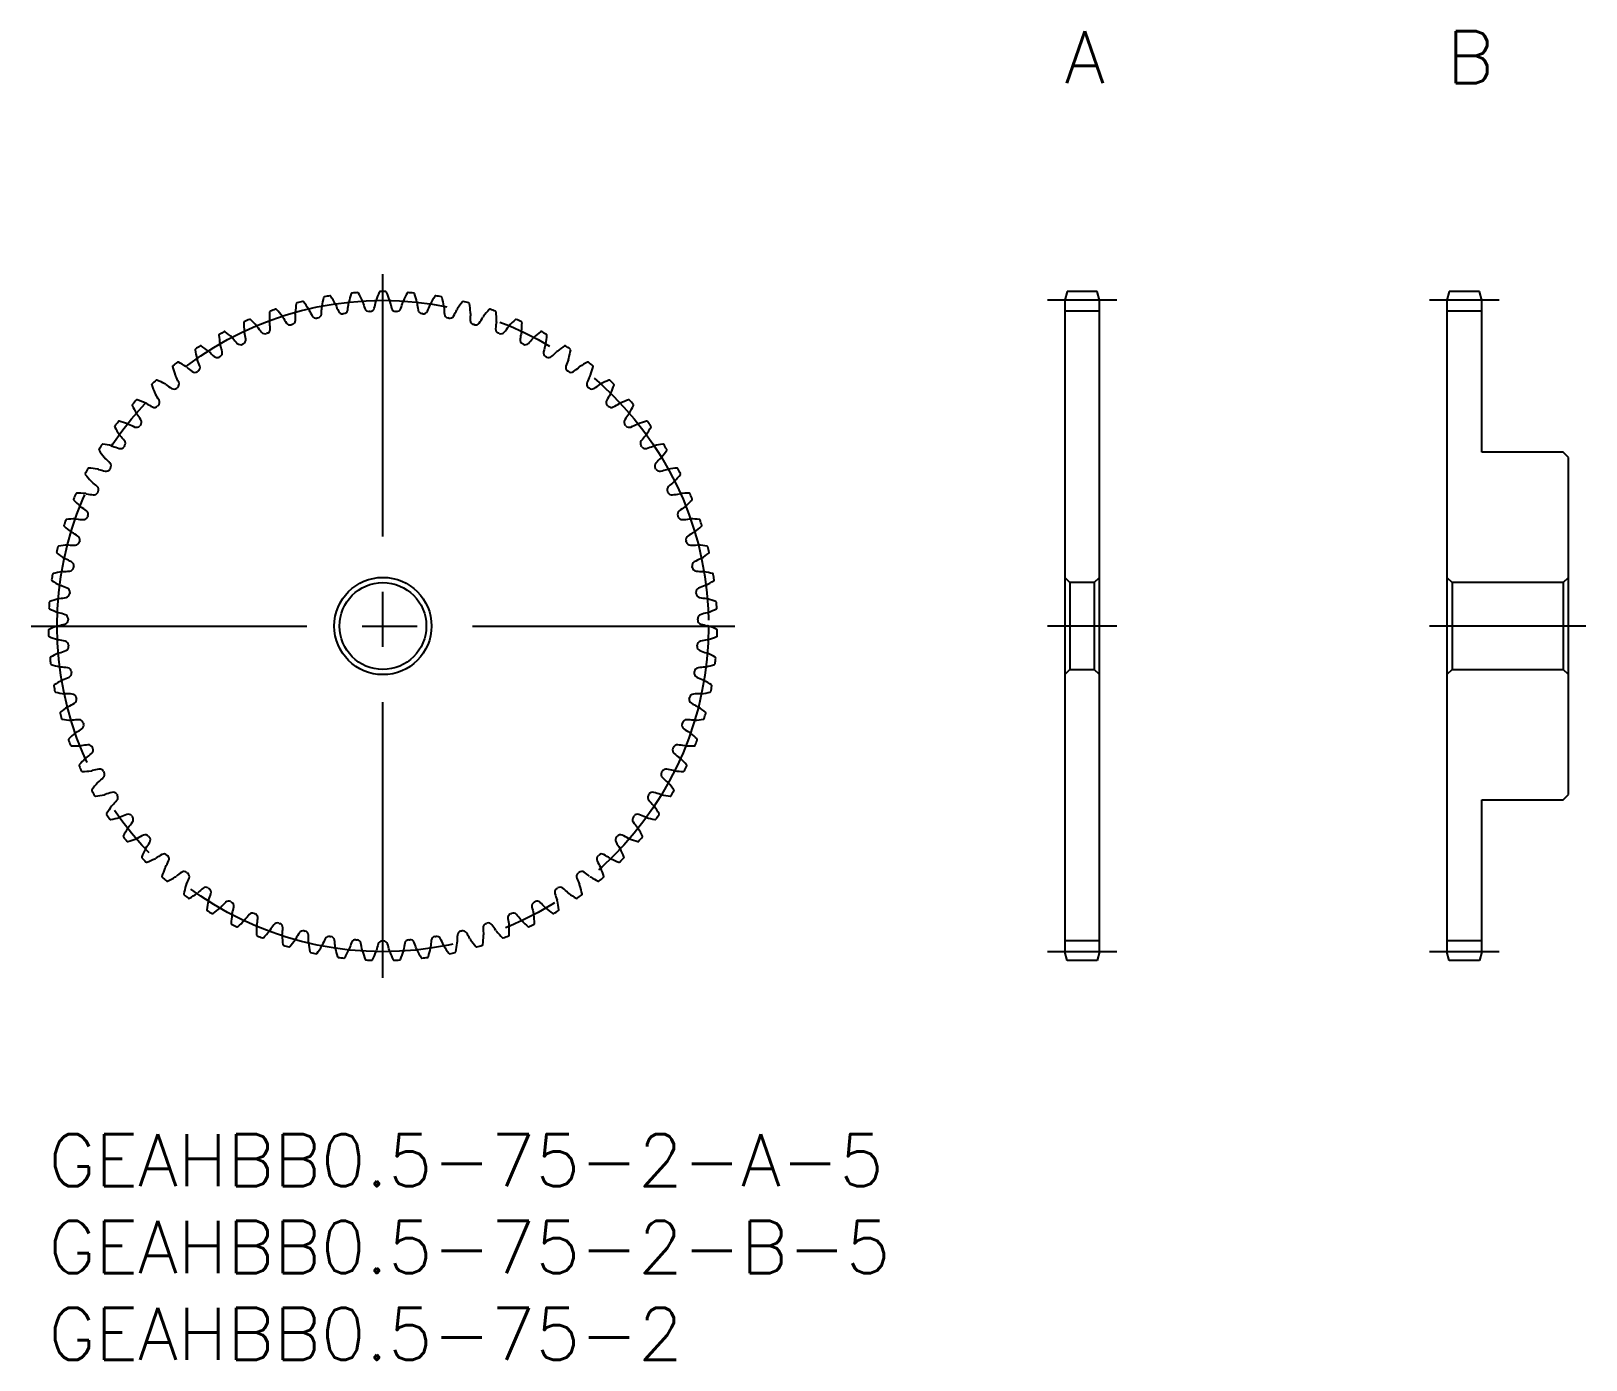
# Model space of a CAD drawing. Extents: x -1 to 88.5, y -13 to 63.5.
import ezdxf

# ---------------------------------------------------------------- set-up
doc = ezdxf.new("R2010")
doc.units = 0
doc.header["$LTSCALE"] = 0.5
doc.linetypes.add('CENTER', pattern=[50.8, 31.75, -6.35, 6.35, -6.35])
for name, color, linetype in [('MSM_CENTER', 1, 'CENTER'), ('MSM_CONTINUOUS', 7, 'CONTINUOUS'), ('MSM_PART_NUMBER', 7, 'CONTINUOUS')]:
    doc.layers.add(name, color=color, linetype=linetype)
doc.styles.get("Standard").update_dxf_attribs({"font": 'txt.shx', "height": 3, "bigfont": 'bigfont.shx'})

# ---------------------------------------------------------------- blocks, each defined once
blk = doc.blocks.new('*U2')
at = {"layer": 'MSM_PART_NUMBER'}
blk.add_text('GEAHBB0.5-75-2-A-5', height=3, dxfattribs=at).set_placement((0, -3))
blk = doc.blocks.new('*U3')
at = {"layer": 'MSM_PART_NUMBER'}
blk.add_text('GEAHBB0.5-75-2-B-5', height=3, dxfattribs=at).set_placement((0, -8))
blk = doc.blocks.new('*U4')
at = {"layer": 'MSM_PART_NUMBER'}
blk.add_text('GEAHBB0.5-75-2', height=3, dxfattribs=at).set_placement((0, -13))
blk = doc.blocks.new('*U5')
at = {"layer": 'MSM_PART_NUMBER'}
blk.add_text('A', height=3, dxfattribs=at).set_placement((58.5, 60.5))
blk = doc.blocks.new('*U6')
at = {"layer": 'MSM_PART_NUMBER'}
blk.add_text('B', height=3, dxfattribs=at).set_placement((80.5, 60.5))

msp = doc.modelspace()

# ---------------------------------------------------------------- linework, layer by layer
at = {"layer": 'MSM_CENTER'}
for p, q in [((19.25, 9), (19.25, 49.5)), ((61.5, 48), (57.5, 48)), ((83.5, 48), (79.5, 48)), ((-1, 29.25), (39.5, 29.25)), ((61.5, 29.25), (57.5, 29.25)), ((88.5, 29.25), (79.5, 29.25)), ((61.5, 10.5), (57.5, 10.5)), ((83.5, 10.5), (79.5, 10.5))]:
    msp.add_line(p, q, dxfattribs=at)
msp.add_circle((19.25, 29.25), 18.75, dxfattribs=at)
at = {"layer": 'MSM_CONTINUOUS'}
for p, q in [((58.634, 48.5), (58.5, 48)), ((60.366, 48.5), (58.634, 48.5)), ((60.5, 48), (60.366, 48.5)), ((80.634, 48.5), (80.5, 48)), ((82.366, 48.5), (80.634, 48.5)), ((82.5, 48), (82.366, 48.5)), ((58.5, 48), (58.5, 10.5)), ((60.5, 10.5), (60.5, 48)), ((80.5, 48), (80.5, 10.5)), ((82.5, 39.25), (82.5, 48)), ((60.5, 47.375), (58.5, 47.375)), ((82.5, 47.375), (80.5, 47.375)), ((87.2, 39.25), (82.5, 39.25)), ((87.5, 38.95), (87.2, 39.25)), ((87.5, 19.55), (87.5, 38.95)), ((58.5, 32.05), (58.8, 31.75)), ((58.8, 31.75), (58.8, 26.75)), ((60.2, 31.75), (58.8, 31.75)), ((60.2, 31.75), (60.5, 32.05)), ((60.2, 31.75), (60.2, 26.75)), ((80.5, 32.05), (80.8, 31.75)), ((80.8, 31.75), (80.8, 26.75)), ((87.2, 31.75), (80.8, 31.75)), ((87.2, 31.75), (87.5, 32.05)), ((87.2, 31.75), (87.2, 26.75)), ((58.8, 26.75), (58.5, 26.45)), ((58.8, 26.75), (60.2, 26.75)), ((60.5, 26.45), (60.2, 26.75)), ((80.8, 26.75), (80.5, 26.45)), ((80.8, 26.75), (87.2, 26.75)), ((87.5, 26.45), (87.2, 26.75)), ((82.5, 10.5), (82.5, 19.25)), ((82.5, 19.25), (87.2, 19.25)), ((87.2, 19.25), (87.5, 19.55)), ((60.5, 11.125), (58.5, 11.125)), ((82.5, 11.125), (80.5, 11.125)), ((58.634, 10), (58.5, 10.5)), ((60.366, 10), (58.634, 10)), ((60.5, 10.5), (60.366, 10)), ((80.634, 10), (80.5, 10.5)), ((82.366, 10), (80.634, 10)), ((82.5, 10.5), (82.366, 10))]:
    msp.add_line(p, q, dxfattribs=at)
for radius in [2.8, 2.5]:
    msp.add_circle((19.25, 29.25), radius, dxfattribs=at)
for centre, radius, start, end in [((23.354, 46.385), 6.25, 161.34706, 166), ((17.48, 48.368), 0.05, 95.28915, 161.34706), ((19.25, 29.25), 19.25, 94.31085, 95.28915), ((17.807, 48.396), 0.05, 28.25294, 94.31085), ((12.345, 45.461), 6.25, 23.6, 28.25294), ((24.774, 45.982), 6.25, 156.54706, 161.2), ((19.086, 48.449), 0.05, 90.48915, 156.54706), ((19.25, 29.25), 19.25, 89.51085, 90.48915), ((19.414, 48.449), 0.05, 23.45294, 89.51085), ((13.726, 45.982), 6.25, 18.8, 23.45294), ((26.155, 45.461), 6.25, 151.74706, 156.4), ((20.693, 48.396), 0.05, 85.68915, 151.74712), ((19.25, 29.25), 19.25, 84.71085, 85.68915), ((21.02, 48.368), 0.05, 18.65294, 84.71093), ((15.146, 46.385), 6.25, 14, 18.65294), ((19.25, 29.25), 19.25, 108.71085, 109.68915), ((13.091, 47.435), 0.05, 42.65294, 108.71087), ((8.531, 43.234), 6.25, 38, 42.65294), ((20.439, 46.83), 6.25, 170.94706, 175.6), ((14.317, 47.805), 0.05, 104.88915, 170.94706), ((19.25, 29.25), 19.25, 103.91085, 104.88915), ((14.634, 47.887), 0.05, 37.85294, 103.91083), ((9.739, 44.082), 6.25, 33.2, 37.85294), ((14.621, 47.277), 0.415, 25.0598, 33.20001), ((20.22, 49.903), 5.769, 205.12802, 209.12303), ((9.963, 47.723), 5.769, 354.87698, 358.87198), ((16.146, 47.602), 0.415, 170.8, 178.9402), ((21.906, 46.669), 6.25, 166.14706, 170.8), ((15.887, 48.153), 0.05, 100.08915, 166.14706), ((19.25, 29.25), 19.25, 99.11085, 100.08915), ((16.21, 48.208), 0.05, 33.05294, 99.11085), ((11.013, 44.826), 6.25, 28.4, 33.05294), ((16.146, 47.602), 0.415, 20.2598, 28.4), ((21.945, 49.749), 5.769, 200.32802, 204.32302), ((16.978, 47.484), 0.25, 277.10189, 350.07698), ((11.542, 48.435), 5.769, 350.07698, 354.07198), ((17.693, 47.797), 0.415, 166, 174.1402), ((17.693, 47.797), 0.415, 15.4598, 23.6), ((23.651, 49.452), 5.769, 195.52802, 199.52303), ((18.449, 47.608), 0.25, 199.52304, 272.49811), ((18.512, 47.61), 0.25, 272.30189, 345.27698), ((13.174, 49.013), 5.769, 345.27698, 349.27198), ((19.25, 47.862), 0.415, 161.2, 169.3402), ((19.25, 47.862), 0.415, 10.6598, 18.8), ((25.326, 49.013), 5.769, 190.72802, 194.72303), ((19.988, 47.61), 0.25, 194.72304, 267.69811), ((20.051, 47.608), 0.25, 267.50189, 340.47699), ((14.849, 49.452), 5.769, 340.47698, 344.47198), ((20.807, 47.797), 0.415, 156.39998, 164.5402), ((20.807, 47.797), 0.415, 5.8598, 14.00002), ((26.958, 48.435), 5.769, 185.92802, 189.92302), ((21.522, 47.484), 0.25, 189.923, 262.89811), ((16.555, 49.749), 5.769, 335.67698, 339.67198), ((22.354, 47.602), 0.415, 151.6, 159.7402), ((27.487, 44.826), 6.25, 146.94706, 151.6), ((22.29, 48.208), 0.05, 80.88915, 146.94712), ((19.25, 29.25), 19.25, 79.91085, 80.88915), ((22.613, 48.153), 0.05, 13.8528, 79.91093), ((16.594, 46.669), 6.25, 9.2, 13.85294), ((22.354, 47.602), 0.415, 1.0598, 9.20002), ((28.537, 47.723), 5.769, 181.12802, 185.12302), ((18.28, 49.903), 5.769, 330.87698, 334.87198), ((23.879, 47.277), 0.415, 146.79998, 154.9402), ((28.761, 44.082), 6.25, 142.14706, 146.8), ((23.866, 47.887), 0.05, 76.08915, 142.14712), ((19.25, 29.25), 19.25, 75.11085, 76.08915), ((24.183, 47.805), 0.05, 9.05294, 75.11092), ((18.061, 46.83), 6.25, 4.4, 9.05294), ((29.969, 43.234), 6.25, 137.34706, 142), ((25.409, 47.435), 0.05, 71.28876, 137.34712), ((19.25, 29.25), 19.25, 70.31085, 71.28915), ((11.291, 46.723), 0.05, 114.48915, 180.54706), ((17.491, 46.782), 6.25, 180.54706, 185.2), ((19.25, 29.25), 19.25, 113.51085, 114.48915), ((11.591, 46.856), 0.05, 47.45294, 113.51088), ((7.398, 42.288), 6.25, 42.8, 47.45294), ((18.964, 46.868), 6.25, 175.74706, 180.4), ((13.129, 46.827), 0.415, 180.4, 188.5402), ((7.013, 45.915), 5.769, 4.47698, 8.47198), ((12.781, 47.327), 0.05, 109.68915, 175.74706), ((13.129, 46.827), 0.415, 29.8598, 38.00001), ((18.489, 49.912), 5.769, 209.92802, 213.92303), ((13.909, 46.832), 0.25, 213.92304, 286.89811), ((19.25, 29.25), 18.125, 106.70189, 106.89811), ((13.969, 46.85), 0.25, 286.70189, 359.67698), ((14.621, 47.277), 0.415, 175.6, 183.7402), ((8.45, 46.881), 5.769, 359.67698, 3.67198), ((15.399, 47.217), 0.25, 209.12304, 282.09811), ((19.25, 29.25), 18.125, 101.90189, 102.09811), ((15.46, 47.23), 0.25, 281.90189, 354.87698), ((16.916, 47.476), 0.25, 204.32301, 277.29811), ((19.25, 29.25), 18.125, 97.10189, 97.29811), ((19.25, 29.25), 18.125, 92.30189, 92.49811), ((19.25, 29.25), 18.125, 87.50189, 87.69811), ((19.25, 29.25), 18.125, 82.70189, 82.89811), ((21.584, 47.476), 0.25, 262.70189, 335.67699), ((23.04, 47.23), 0.25, 185.123, 258.09811), ((19.25, 29.25), 18.125, 77.90189, 78.09811), ((23.101, 47.217), 0.25, 257.90189, 330.87699), ((30.05, 46.881), 5.769, 176.32802, 180.32302), ((24.531, 46.85), 0.25, 180.323, 253.29811), ((23.879, 47.277), 0.415, 356.2598, 4.40002), ((19.25, 29.25), 18.125, 73.10189, 73.29811), ((24.591, 46.832), 0.25, 253.10189, 326.07699), ((20.011, 49.912), 5.769, 326.07698, 330.07198), ((25.371, 46.827), 0.415, 141.99998, 150.1402), ((25.719, 47.327), 0.05, 4.2528, 70.31092), ((31.487, 45.915), 5.769, 171.52802, 175.52302), ((19.536, 46.868), 6.25, 359.6, 4.25294), ((25.371, 46.827), 0.415, 351.4598, 359.60002), ((31.102, 42.288), 6.25, 132.54706, 137.2), ((26.909, 46.856), 0.05, 66.48876, 132.54712), ((19.25, 29.25), 19.25, 65.51085, 66.48915), ((27.209, 46.723), 0.05, 359.45294, 65.51093), ((21.009, 46.782), 6.25, 354.8, 359.45294), ((9.857, 45.996), 0.05, 119.28915, 185.34707), ((16.03, 46.573), 6.25, 185.34706, 190), ((19.25, 29.25), 19.25, 118.31085, 119.28915), ((10.144, 46.153), 0.05, 52.25294, 118.31088), ((6.349, 41.251), 6.25, 47.6, 52.25294), ((10.283, 45.56), 0.415, 39.4598, 47.60001), ((15.054, 49.495), 5.769, 219.52802, 223.52303), ((11.108, 45.723), 0.25, 296.30189, 9.27698), ((11.68, 46.253), 0.415, 185.2, 193.3402), ((5.661, 44.833), 5.769, 9.27698, 13.27198), ((11.68, 46.253), 0.415, 34.6598, 42.80001), ((16.762, 49.776), 5.769, 214.72802, 218.72303), ((12.456, 46.323), 0.25, 218.72304, 291.69811), ((19.25, 29.25), 18.125, 111.50189, 111.69811), ((12.515, 46.346), 0.25, 291.50189, 4.47698), ((25.985, 46.346), 0.25, 175.523, 248.49811), ((19.25, 29.25), 18.125, 68.30189, 68.49811), ((26.044, 46.323), 0.25, 248.30189, 321.27699), ((21.738, 49.776), 5.769, 321.27698, 325.27198), ((26.82, 46.253), 0.415, 137.2, 145.3402), ((27.392, 45.723), 0.25, 170.723, 243.69811), ((32.839, 44.833), 5.769, 166.72802, 170.72302), ((26.82, 46.253), 0.415, 346.6598, 354.80002), ((23.446, 49.495), 5.769, 316.47698, 320.47198), ((28.217, 45.56), 0.415, 132.39998, 140.5402), ((32.151, 41.251), 6.25, 127.74706, 132.4), ((28.356, 46.153), 0.05, 61.68876, 127.74711), ((19.25, 29.25), 19.25, 60.71085, 61.68915), ((22.47, 46.573), 6.25, 350, 354.65294), ((28.643, 45.996), 0.05, 354.6528, 60.71093), ((8.489, 45.151), 0.05, 124.08915, 190.14708), ((14.592, 46.243), 6.25, 190.14706, 194.8), ((19.25, 29.25), 19.25, 123.11085, 124.08915), ((8.762, 45.332), 0.05, 57.05294, 123.11088), ((5.39, 40.129), 6.25, 52.4, 57.05294), ((8.95, 44.753), 0.415, 44.2598, 52.40001), ((13.374, 49.073), 5.769, 224.32802, 228.32303), ((9.704, 44.951), 0.25, 228.32304, 301.29811), ((19.25, 29.25), 18.125, 121.10189, 121.29811), ((10.283, 45.56), 0.415, 190, 198.1402), ((9.758, 44.984), 0.25, 301.10189, 14.07698), ((4.405, 43.641), 5.769, 14.07698, 18.07198), ((11.052, 45.695), 0.25, 223.52304, 296.49811), ((19.25, 29.25), 18.125, 116.30189, 116.49811), ((19.25, 29.25), 18.125, 63.50189, 63.69811), ((27.448, 45.695), 0.25, 243.50189, 316.47699), ((28.742, 44.984), 0.25, 165.923, 238.89811), ((34.095, 43.641), 5.769, 161.92802, 165.92302), ((28.217, 45.56), 0.415, 341.8598, 350.00002), ((19.25, 29.25), 18.125, 58.70189, 58.89811), ((28.796, 44.951), 0.25, 238.70189, 311.67699), ((25.126, 49.073), 5.769, 311.67698, 315.67198), ((29.55, 44.753), 0.415, 127.59998, 135.7402), ((33.11, 40.129), 6.25, 122.94706, 127.6), ((29.738, 45.332), 0.05, 56.88876, 122.94711), ((19.25, 29.25), 19.25, 55.91085, 56.88915), ((23.908, 46.243), 6.25, 345.2, 349.85294), ((30.011, 45.151), 0.05, 349.85294, 55.91093), ((7.196, 44.195), 0.05, 128.88915, 194.94707), ((13.186, 45.794), 6.25, 194.94706, 199.6), ((19.25, 29.25), 19.25, 127.91085, 128.88915), ((7.453, 44.398), 0.05, 61.85294, 127.91089), ((4.528, 38.931), 6.25, 57.2, 61.85294), ((7.689, 43.836), 0.415, 49.0598, 57.20001), ((11.736, 48.512), 5.769, 229.12802, 233.12303), ((8.424, 44.097), 0.25, 233.12304, 306.09811), ((8.95, 44.753), 0.415, 194.8, 202.9402), ((3.253, 42.348), 5.769, 18.87698, 22.87198), ((19.25, 29.25), 18.125, 125.90189, 126.09811), ((8.475, 44.134), 0.25, 305.90189, 18.87698), ((30.025, 44.134), 0.25, 161.123, 234.09811), ((35.247, 42.348), 5.769, 157.12802, 161.12302), ((19.25, 29.25), 18.125, 53.90189, 54.09811), ((30.076, 44.097), 0.25, 233.90189, 306.87699), ((29.55, 44.753), 0.415, 337.0598, 345.20002), ((26.764, 48.512), 5.769, 306.87698, 310.87198), ((30.811, 43.836), 0.415, 122.79998, 130.9402), ((33.972, 38.931), 6.25, 118.14706, 122.8), ((31.047, 44.398), 0.05, 52.08915, 118.14711), ((19.25, 29.25), 19.25, 51.11085, 52.08915), ((25.314, 45.794), 6.25, 340.4, 345.05294), ((31.304, 44.195), 0.05, 345.0528, 51.11093), ((5.988, 43.133), 0.05, 133.68915, 199.74706), ((11.823, 45.228), 6.25, 199.74706, 204.4), ((19.25, 29.25), 19.25, 132.71085, 133.68915), ((6.227, 43.358), 0.05, 66.65294, 132.71089), ((3.77, 37.666), 6.25, 62, 66.65294), ((6.509, 42.818), 0.415, 53.8598, 62.00001), ((10.151, 47.816), 5.769, 233.92802, 237.92303), ((7.689, 43.836), 0.415, 199.59998, 207.7402), ((2.213, 40.964), 5.769, 23.67698, 27.67198), ((19.25, 29.25), 18.125, 130.70189, 130.89811), ((7.267, 43.18), 0.25, 310.70189, 23.67698), ((31.233, 43.18), 0.25, 156.323, 229.29811), ((36.287, 40.964), 5.769, 152.32802, 156.32302), ((19.25, 29.25), 18.125, 49.10189, 49.29811), ((30.811, 43.836), 0.415, 332.2598, 340.40002), ((28.349, 47.816), 5.769, 302.07698, 306.07198), ((31.991, 42.818), 0.415, 117.99998, 126.1402), ((34.73, 37.666), 6.25, 113.34706, 118), ((32.273, 43.358), 0.05, 47.28915, 113.34711), ((19.25, 29.25), 19.25, 46.31085, 47.28915), ((26.677, 45.228), 6.25, 335.6, 340.25294), ((32.512, 43.133), 0.05, 340.25294, 46.31093), ((19.25, 29.25), 19.25, 137.51085, 138.48915), ((5.092, 42.219), 0.05, 71.45294, 137.51089), ((3.12, 36.341), 6.25, 66.8, 71.45294), ((5.418, 41.704), 0.415, 58.6598, 66.80001), ((6.509, 42.818), 0.415, 204.39998, 212.5402), ((1.292, 39.497), 5.769, 28.47698, 32.47198), ((6.144, 42.129), 0.25, 315.50189, 28.47699), ((7.22, 43.139), 0.25, 237.92304, 310.89811), ((31.28, 43.139), 0.25, 229.10189, 302.07699), ((32.356, 42.129), 0.25, 151.523, 224.49811), ((37.208, 39.497), 5.769, 147.52802, 151.52302), ((31.991, 42.818), 0.415, 327.4598, 335.60002), ((33.082, 41.704), 0.415, 113.2, 121.3402), ((35.38, 36.341), 6.25, 108.54706, 113.2), ((33.408, 42.219), 0.05, 42.48915, 108.54711), ((19.25, 29.25), 19.25, 41.51085, 42.48915), ((4.872, 41.975), 0.05, 138.48915, 204.54707), ((10.512, 44.551), 6.25, 204.54706, 209.2), ((5.418, 41.704), 0.415, 209.2, 217.3402), ((0.498, 37.959), 5.769, 33.27698, 37.27198), ((8.629, 46.989), 5.769, 238.72802, 242.72303), ((6.1, 42.084), 0.25, 242.72304, 315.69811), ((19.25, 29.25), 18.125, 135.50189, 135.69811), ((19.25, 29.25), 18.125, 44.30189, 44.49811), ((32.4, 42.084), 0.25, 224.30189, 297.27699), ((29.871, 46.989), 5.769, 297.27698, 301.27198), ((38.002, 37.959), 5.769, 142.72802, 146.72302), ((33.082, 41.704), 0.415, 322.6598, 330.80002), ((27.988, 44.551), 6.25, 330.8, 335.45294), ((33.628, 41.975), 0.05, 335.45294, 41.51093), ((3.858, 40.727), 0.05, 143.28915, 209.34706), ((9.262, 43.766), 6.25, 209.34706, 214), ((19.25, 29.25), 19.25, 142.31085, 143.28915), ((4.056, 40.988), 0.05, 76.25294, 142.31089), ((2.583, 34.966), 6.25, 71.6, 76.25294), ((4.425, 40.503), 0.415, 63.4598, 71.60001), ((7.182, 46.038), 5.769, 243.52802, 247.52303), ((5.072, 40.938), 0.25, 247.52304, 320.49811), ((19.25, 29.25), 18.125, 140.30189, 140.49811), ((5.112, 40.987), 0.25, 320.30189, 33.27698), ((33.388, 40.987), 0.25, 146.723, 219.69811), ((19.25, 29.25), 18.125, 39.50189, 39.69811), ((33.428, 40.938), 0.25, 219.50189, 292.47699), ((31.318, 46.038), 5.769, 292.47698, 296.47198), ((34.075, 40.503), 0.415, 108.4, 116.5402), ((35.917, 34.966), 6.25, 103.74706, 108.4), ((29.238, 43.766), 6.25, 326, 330.65294), ((34.444, 40.988), 0.05, 37.68915, 103.74711), ((19.25, 29.25), 19.25, 36.71085, 37.68915), ((34.642, 40.727), 0.05, 330.65294, 36.71092), ((2.952, 39.399), 0.05, 148.08915, 214.14706), ((19.25, 29.25), 19.25, 147.11085, 148.08915), ((3.127, 39.676), 0.05, 81.05294, 147.11089), ((2.163, 33.551), 6.25, 76.4, 81.05294), ((3.535, 39.223), 0.415, 68.2598, 76.40001), ((5.819, 44.97), 5.769, 248.32802, 252.32303), ((4.143, 39.711), 0.25, 252.32304, 325.29811), ((4.425, 40.503), 0.415, 214, 222.1402), ((-0.165, 36.359), 5.769, 38.07698, 42.07198), ((19.25, 29.25), 18.125, 145.10189, 145.29811), ((4.179, 39.763), 0.25, 325.10189, 38.07698), ((34.321, 39.763), 0.25, 141.923, 214.89811), ((19.25, 29.25), 18.125, 34.70189, 34.89811), ((38.665, 36.359), 5.769, 137.92802, 141.92302), ((34.357, 39.711), 0.25, 214.70189, 287.67699), ((34.075, 40.503), 0.415, 317.8598, 326.00002), ((32.681, 44.97), 5.769, 287.67698, 291.67198), ((34.965, 39.223), 0.415, 103.6, 111.7402), ((36.337, 33.551), 6.25, 98.94706, 103.6), ((35.373, 39.676), 0.05, 32.88915, 98.94711), ((19.25, 29.25), 19.25, 31.91085, 32.88915), ((35.548, 39.399), 0.05, 325.85294, 31.91093), ((8.083, 42.879), 6.25, 214.14706, 218.8), ((3.535, 39.223), 0.415, 218.8, 226.9402), ((-0.692, 34.709), 5.769, 42.87698, 46.87198), ((3.353, 38.465), 0.25, 329.90189, 42.87698), ((35.147, 38.465), 0.25, 137.123, 210.09811), ((39.192, 34.709), 5.769, 133.12802, 137.12302), ((34.965, 39.223), 0.415, 313.0598, 321.20002), ((30.417, 42.879), 6.25, 321.2, 325.85294), ((2.16, 38), 0.05, 152.88915, 218.94706), ((19.25, 29.25), 19.25, 151.91085, 152.88915), ((6.981, 41.897), 6.25, 218.94706, 223.6), ((2.311, 38.29), 0.05, 85.85294, 151.91081), ((1.863, 32.106), 6.25, 81.2, 85.85294), ((2.756, 37.873), 0.415, 73.0598, 81.20001), ((4.551, 43.791), 5.769, 253.12802, 257.12303), ((3.321, 38.41), 0.25, 257.12304, 330.09811), ((19.25, 29.25), 18.125, 149.90189, 150.09811), ((19.25, 29.25), 18.125, 29.90189, 30.09811), ((35.179, 38.41), 0.25, 209.90189, 282.87699), ((33.949, 43.791), 5.769, 282.87698, 286.87198), ((35.744, 37.873), 0.415, 98.8, 106.9402), ((36.637, 32.106), 6.25, 94.14706, 98.8), ((31.519, 41.897), 6.25, 316.4, 321.05294), ((36.189, 38.29), 0.05, 28.08915, 94.14711), ((19.25, 29.25), 19.25, 27.11085, 28.08915), ((36.34, 38), 0.05, 321.05294, 27.11093), ((19.25, 29.25), 19.25, 156.71085, 157.68915), ((1.614, 36.841), 0.05, 90.65294, 156.71081), ((1.685, 30.642), 6.25, 86, 90.65294), ((2.092, 36.463), 0.415, 77.8598, 86.00001), ((3.386, 42.51), 5.769, 257.92802, 261.92303), ((2.756, 37.873), 0.415, 223.6, 231.7402), ((-1.079, 33.021), 5.769, 47.67698, 51.67198), ((2.61, 37.045), 0.25, 261.92304, 334.89811), ((2.637, 37.102), 0.25, 334.70189, 47.67698), ((19.25, 29.25), 18.125, 154.70189, 154.89811), ((35.863, 37.102), 0.25, 132.323, 205.29811), ((19.25, 29.25), 18.125, 25.10189, 25.29811), ((35.89, 37.045), 0.25, 205.10189, 278.07699), ((39.579, 33.021), 5.769, 128.32802, 132.32302), ((35.114, 42.51), 5.769, 278.07698, 282.07198), ((35.744, 37.873), 0.415, 308.2598, 316.40002), ((36.408, 36.463), 0.415, 93.99998, 102.1402), ((36.815, 30.642), 6.25, 89.34706, 94), ((36.886, 36.841), 0.05, 23.28915, 89.34711), ((19.25, 29.25), 19.25, 22.31085, 23.28915), ((1.487, 36.539), 0.05, 157.68915, 223.74706), ((5.966, 40.826), 6.25, 223.74706, 228.4), ((2.092, 36.463), 0.415, 228.4, 236.5402), ((-1.323, 31.307), 5.769, 52.47698, 56.47198), ((2.038, 35.684), 0.25, 339.50189, 52.47698), ((36.462, 35.684), 0.25, 127.523, 200.49811), ((39.823, 31.307), 5.769, 123.52802, 127.52302), ((36.408, 36.463), 0.415, 303.4598, 311.60002), ((32.534, 40.826), 6.25, 311.6, 316.25294), ((37.013, 36.539), 0.05, 316.25294, 22.31093), ((0.94, 35.027), 0.05, 162.48915, 228.54706), ((19.25, 29.25), 19.25, 161.51085, 162.48915), ((5.044, 39.674), 6.25, 228.54706, 233.2), ((1.041, 35.339), 0.05, 95.45294, 161.51089), ((1.63, 29.167), 6.25, 90.8, 95.45294), ((1.549, 35.001), 0.415, 82.6598, 90.80001), ((2.332, 41.136), 5.769, 262.72802, 266.72303), ((2.017, 35.626), 0.25, 266.72304, 339.69811), ((19.25, 29.25), 18.125, 159.50189, 159.69811), ((19.25, 29.25), 18.125, 20.30189, 20.49811), ((36.483, 35.626), 0.25, 200.30189, 273.27699), ((36.168, 41.136), 5.769, 273.27698, 277.27198), ((36.951, 35.001), 0.415, 89.19998, 97.3402), ((36.87, 29.167), 6.25, 84.54706, 89.2), ((33.456, 39.674), 6.25, 306.8, 311.45294), ((37.459, 35.339), 0.05, 18.48915, 84.54711), ((19.25, 29.25), 19.25, 17.51085, 18.48915), ((37.56, 35.027), 0.05, 311.45294, 17.51078), ((1.549, 35.001), 0.415, 233.2, 241.3402), ((-1.423, 29.578), 5.769, 57.27698, 61.27198), ((1.543, 34.161), 0.25, 271.52304, 344.49811), ((1.56, 34.222), 0.25, 344.30189, 57.27698), ((19.25, 29.25), 18.125, 164.30189, 164.49811), ((36.94, 34.222), 0.25, 122.723, 195.69811), ((19.25, 29.25), 18.125, 15.50189, 15.69811), ((36.957, 34.161), 0.25, 195.50189, 268.47699), ((39.923, 29.578), 5.769, 118.72802, 122.72302), ((36.951, 35.001), 0.415, 298.6598, 306.80002), ((0.521, 33.475), 0.05, 167.28915, 233.34706), ((19.25, 29.25), 19.25, 166.31085, 167.28915), ((4.222, 38.449), 6.25, 233.34706, 238), ((0.595, 33.794), 0.05, 100.25294, 166.31089), ((1.699, 27.693), 6.25, 95.6, 100.25294), ((1.13, 33.5), 0.415, 238, 246.1402), ((-1.378, 27.847), 5.769, 62.07698, 66.07198), ((1.13, 33.5), 0.415, 87.4598, 95.60001), ((1.397, 39.678), 5.769, 267.52802, 271.52303), ((37.103, 39.678), 5.769, 268.47698, 272.47198), ((39.878, 27.847), 5.769, 113.92802, 117.92302), ((37.37, 33.5), 0.415, 84.39998, 92.5402), ((36.801, 27.693), 6.25, 79.74706, 84.4), ((37.37, 33.5), 0.415, 293.8598, 302.00002), ((34.278, 38.449), 6.25, 302, 306.65294), ((37.905, 33.794), 0.05, 13.68915, 79.74711), ((19.25, 29.25), 19.25, 12.71085, 13.68915), ((37.979, 33.475), 0.05, 306.65294, 12.71078), ((19.25, 29.25), 19.25, 171.11085, 172.08915), ((0.281, 32.217), 0.05, 105.05294, 171.11089), ((1.891, 26.23), 6.25, 100.4, 105.05294), ((0.837, 31.969), 0.415, 92.2598, 100.40001), ((0.587, 38.148), 5.769, 272.32802, 276.32303), ((1.195, 32.662), 0.25, 276.32304, 349.29811), ((1.206, 32.724), 0.25, 349.10189, 62.07698), ((19.25, 29.25), 18.125, 169.10189, 169.29811), ((37.294, 32.724), 0.25, 117.923, 190.89811), ((19.25, 29.25), 18.125, 10.70189, 10.89811), ((37.305, 32.662), 0.25, 190.70189, 263.67699), ((37.913, 38.148), 5.769, 263.67698, 267.67198), ((37.663, 31.969), 0.415, 79.59998, 87.7402), ((36.609, 26.23), 6.25, 74.94706, 79.6), ((38.219, 32.217), 0.05, 8.88915, 74.94711), ((19.25, 29.25), 19.25, 7.91085, 8.88915), ((0.233, 31.893), 0.05, 172.08915, 238.14707), ((3.505, 37.159), 6.25, 238.14706, 242.8), ((0.837, 31.969), 0.415, 242.8, 250.9402), ((-1.188, 26.126), 5.769, 66.87698, 70.87198), ((0.979, 31.202), 0.25, 353.90189, 66.87698), ((37.521, 31.202), 0.25, 113.123, 186.09811), ((39.688, 26.126), 5.769, 109.12802, 113.12302), ((37.663, 31.969), 0.415, 289.0598, 297.20002), ((34.995, 37.159), 6.25, 297.2, 301.85294), ((38.267, 31.893), 0.05, 301.85294, 7.91078), ((19.25, 29.25), 19.25, 175.91085, 176.88915), ((0.099, 30.619), 0.05, 109.85294, 175.91081), ((2.204, 24.788), 6.25, 105.2, 109.85294), ((0.675, 30.419), 0.415, 97.0598, 105.20001), ((-0.092, 36.555), 5.769, 277.12802, 281.12303), ((0.972, 31.139), 0.25, 281.12304, 354.09811), ((19.25, 29.25), 18.125, 173.90189, 174.09811), ((19.25, 29.25), 18.125, 5.90189, 6.09811), ((37.528, 31.139), 0.25, 185.90189, 258.87698), ((38.592, 36.555), 5.769, 258.87698, 262.87198), ((37.825, 30.419), 0.415, 74.79998, 82.9402), ((36.296, 24.788), 6.25, 70.14706, 74.8), ((38.401, 30.619), 0.05, 4.08915, 70.14711), ((19.25, 29.25), 19.25, 3.11085, 4.08915), ((0.078, 30.292), 0.05, 176.88915, 242.94706), ((2.898, 35.814), 6.25, 242.94706, 247.6), ((0.675, 30.419), 0.415, 247.59998, 255.7402), ((-0.855, 24.427), 5.769, 71.67698, 75.67198), ((0.878, 29.603), 0.25, 285.92304, 358.89811), ((0.88, 29.666), 0.25, 358.70189, 71.67698), ((19.25, 29.25), 18.125, 178.70189, 178.89811), ((37.62, 29.666), 0.25, 108.323, 181.29811), ((19.25, 29.25), 18.125, 1.10189, 1.29811), ((37.622, 29.603), 0.25, 181.10189, 254.07698), ((39.355, 24.427), 5.769, 104.32802, 108.32302), ((37.825, 30.419), 0.415, 284.2598, 292.40002), ((35.602, 35.814), 6.25, 292.4, 297.05294), ((38.422, 30.292), 0.05, 297.05294, 3.11078), ((0.051, 29.012), 0.05, 114.65307, 180.71082), ((19.25, 29.25), 19.25, 180.71085, 181.68915), ((0.058, 28.684), 0.05, 181.68915, 247.74707), ((2.638, 23.377), 6.25, 110, 114.65294), ((0.642, 28.86), 0.415, 101.8598, 110.00001), ((-0.636, 34.911), 5.769, 281.92802, 285.92303), ((39.136, 34.911), 5.769, 254.07698, 258.07198), ((37.858, 28.86), 0.415, 70, 78.1402), ((35.862, 23.377), 6.25, 65.34706, 70), ((38.442, 28.684), 0.05, 292.25294, 358.31079), ((38.449, 29.012), 0.05, 359.28915, 65.34711), ((19.25, 29.25), 19.25, 358.31085, 359.28915), ((2.406, 34.422), 6.25, 247.74706, 252.4), ((0.642, 28.86), 0.415, 252.4, 260.5402), ((-0.381, 22.761), 5.769, 76.47698, 80.47198), ((-1.04, 33.227), 5.769, 286.72802, 290.72303), ((0.909, 28.128), 0.25, 3.50189, 76.47698), ((0.913, 28.065), 0.25, 290.72304, 3.69811), ((19.25, 29.25), 18.125, 183.50189, 183.69811), ((19.25, 29.25), 18.125, 356.30189, 356.49811), ((37.587, 28.065), 0.25, 176.30189, 249.27698), ((37.591, 28.128), 0.25, 103.523, 176.49811), ((39.54, 33.227), 5.769, 249.27698, 253.27198), ((38.881, 22.761), 5.769, 99.52802, 103.52302), ((37.858, 28.86), 0.415, 279.4598, 287.60001), ((36.094, 34.422), 6.25, 287.6, 292.25294), ((0.139, 27.406), 0.05, 119.45294, 185.51082), ((19.25, 29.25), 19.25, 185.51085, 186.48915), ((3.187, 22.007), 6.25, 114.8, 119.45294), ((0.173, 27.08), 0.05, 186.48876, 252.54707), ((2.033, 32.995), 6.25, 252.54706, 257.2), ((0.74, 27.304), 0.415, 106.6598, 114.80001), ((0.74, 27.304), 0.415, 257.2, 265.3402), ((0.231, 21.141), 5.769, 81.27698, 85.27198), ((38.269, 21.141), 5.769, 94.72802, 98.72302), ((37.76, 27.304), 0.415, 274.6598, 282.80001), ((36.467, 32.995), 6.25, 282.8, 287.45294), ((37.76, 27.304), 0.415, 65.2, 73.3402), ((35.313, 22.007), 6.25, 60.54706, 65.2), ((38.327, 27.08), 0.05, 287.45294, 353.51079), ((19.25, 29.25), 19.25, 353.51085, 354.48915), ((38.361, 27.406), 0.05, 354.48915, 60.54711), ((3.85, 20.689), 6.25, 119.6, 124.25294), ((0.967, 25.762), 0.415, 111.4598, 119.60001), ((-1.301, 31.515), 5.769, 291.52802, 295.52303), ((1.068, 26.597), 0.25, 8.30189, 81.27699), ((1.077, 26.535), 0.25, 295.52304, 8.49811), ((19.25, 29.25), 18.125, 188.30189, 188.49811), ((37.423, 26.535), 0.25, 171.50189, 244.47699), ((19.25, 29.25), 18.125, 351.50189, 351.69811), ((37.432, 26.597), 0.25, 98.723, 171.69811), ((39.801, 31.515), 5.769, 244.47698, 248.47198), ((37.533, 25.762), 0.415, 60.4, 68.5402), ((34.65, 20.689), 6.25, 55.74706, 60.4), ((0.36, 25.813), 0.05, 124.25307, 190.31082), ((19.25, 29.25), 19.25, 190.31085, 191.28915), ((0.421, 25.491), 0.05, 191.28954, 257.34708), ((1.78, 31.541), 6.25, 257.34706, 262), ((0.967, 25.762), 0.415, 262, 270.1402), ((0.976, 19.578), 5.769, 86.07698, 90.07198), ((1.353, 25.085), 0.25, 13.10189, 86.07699), ((1.368, 25.023), 0.25, 300.32305, 13.29811), ((19.25, 29.25), 18.125, 193.10189, 193.29811), ((37.132, 25.023), 0.25, 166.70189, 239.67698), ((19.25, 29.25), 18.125, 346.70189, 346.89811), ((37.147, 25.085), 0.25, 93.923, 166.89811), ((37.524, 19.578), 5.769, 89.92802, 93.92302), ((37.533, 25.762), 0.415, 269.8598, 278.00002), ((36.72, 31.541), 6.25, 278, 282.65294), ((38.079, 25.491), 0.05, 282.65307, 348.71079), ((19.25, 29.25), 19.25, 348.71085, 349.68915), ((38.14, 25.813), 0.05, 349.68915, 55.7471), ((0.714, 24.245), 0.05, 129.05294, 195.11089), ((19.25, 29.25), 19.25, 195.11085, 196.08915), ((4.62, 19.43), 6.25, 124.4, 129.05294), ((1.323, 24.245), 0.415, 116.2598, 124.40001), ((-1.419, 29.788), 5.769, 296.32802, 300.32303), ((39.919, 29.788), 5.769, 239.67698, 243.67198), ((37.177, 24.245), 0.415, 55.6, 63.7402), ((33.88, 19.43), 6.25, 50.94706, 55.6), ((19.25, 29.25), 19.25, 343.91085, 344.88915), ((37.786, 24.245), 0.05, 344.88915, 50.94711), ((0.802, 23.929), 0.05, 196.08876, 262.14708), ((1.649, 30.071), 6.25, 262.14706, 266.8), ((1.323, 24.245), 0.415, 266.8, 274.9402), ((1.849, 18.083), 5.769, 90.87698, 94.87198), ((-1.391, 28.056), 5.769, 301.12802, 305.12303), ((1.765, 23.602), 0.25, 17.90189, 90.87699), ((1.784, 23.542), 0.25, 305.12304, 18.09811), ((19.25, 29.25), 18.125, 197.90189, 198.09811), ((36.716, 23.542), 0.25, 161.90189, 234.87699), ((19.25, 29.25), 18.125, 341.90189, 342.09811), ((36.735, 23.602), 0.25, 89.123, 162.09811), ((39.891, 28.056), 5.769, 234.87698, 238.87198), ((36.651, 18.083), 5.769, 85.12802, 89.12302), ((37.177, 24.245), 0.415, 265.0598, 273.20002), ((36.851, 30.071), 6.25, 273.2, 277.85294), ((37.698, 23.929), 0.05, 277.85294, 343.91079), ((1.198, 22.711), 0.05, 133.85294, 199.91081), ((19.25, 29.25), 19.25, 199.91085, 200.88915), ((5.493, 18.24), 6.25, 129.2, 133.85294), ((1.312, 22.404), 0.05, 200.88876, 266.94708), ((1.805, 22.762), 0.415, 121.0598, 129.20001), ((2.845, 16.666), 5.769, 95.67698, 99.67198), ((2.299, 22.158), 0.25, 22.70189, 95.67698), ((36.201, 22.158), 0.25, 84.323, 157.29811), ((35.655, 16.666), 5.769, 80.32802, 84.32302), ((36.695, 22.762), 0.415, 50.8, 58.9402), ((33.007, 18.24), 6.25, 46.14706, 50.8), ((37.188, 22.404), 0.05, 273.05307, 339.11079), ((19.25, 29.25), 19.25, 339.11085, 340.08915), ((37.302, 22.711), 0.05, 340.08915, 46.14711), ((1.642, 28.595), 6.25, 266.94706, 271.6), ((6.463, 17.128), 6.25, 134, 138.65294), ((1.805, 22.762), 0.415, 271.6, 279.7402), ((2.409, 21.325), 0.415, 125.8598, 134.00001), ((-1.219, 26.333), 5.769, 305.92802, 309.92303), ((2.323, 22.1), 0.25, 309.92304, 22.89811), ((19.25, 29.25), 18.125, 202.70189, 202.89811), ((36.177, 22.1), 0.25, 157.10189, 230.07699), ((19.25, 29.25), 18.125, 337.10189, 337.29811), ((39.719, 26.333), 5.769, 230.07698, 234.07198), ((36.091, 21.325), 0.415, 46, 54.1402), ((32.037, 17.128), 6.25, 41.34706, 46), ((36.695, 22.762), 0.415, 260.2598, 268.40001), ((36.858, 28.595), 6.25, 268.4, 273.05294), ((1.808, 21.224), 0.05, 138.65294, 204.71082), ((19.25, 29.25), 19.25, 204.71085, 205.68915), ((1.948, 20.927), 0.05, 205.68876, 271.74708), ((1.759, 27.124), 6.25, 271.74706, 276.4), ((2.409, 21.325), 0.415, 276.4, 284.5402), ((3.955, 15.338), 5.769, 100.47698, 104.47198), ((2.951, 20.765), 0.25, 27.50189, 100.47699), ((2.981, 20.709), 0.25, 314.72305, 27.69811), ((19.25, 29.25), 18.125, 207.50189, 207.69811), ((35.519, 20.709), 0.25, 152.30189, 225.27699), ((19.25, 29.25), 18.125, 332.30189, 332.49811), ((35.549, 20.765), 0.25, 79.523, 152.49811), ((34.545, 15.338), 5.769, 75.52802, 79.52302), ((36.091, 21.325), 0.415, 255.4598, 263.60001), ((36.741, 27.124), 6.25, 263.6, 268.25294), ((36.552, 20.927), 0.05, 268.25294, 334.31079), ((19.25, 29.25), 19.25, 334.31085, 335.28915), ((36.692, 21.224), 0.05, 335.28915, 41.34711), ((2.541, 19.792), 0.05, 143.45294, 209.51082), ((19.25, 29.25), 19.25, 209.51085, 210.48915), ((7.522, 16.1), 6.25, 138.8, 143.45294), ((3.131, 19.944), 0.415, 130.6598, 138.80001), ((-0.903, 24.631), 5.769, 310.72802, 314.72303), ((39.403, 24.631), 5.769, 225.27698, 229.27198), ((35.369, 19.944), 0.415, 41.19998, 49.3402), ((30.978, 16.1), 6.25, 36.54706, 41.2), ((19.25, 29.25), 19.25, 329.51085, 330.48915), ((35.959, 19.792), 0.05, 330.48915, 36.5471), ((2.705, 19.508), 0.05, 210.48915, 276.54708), ((1.998, 25.668), 6.25, 276.54706, 281.2), ((3.131, 19.944), 0.415, 281.2, 289.3402), ((5.173, 14.107), 5.769, 105.27698, 109.27198), ((8.663, 15.165), 6.25, 143.6, 148.25294), ((3.967, 18.628), 0.415, 135.4598, 143.60001), ((3.719, 19.431), 0.25, 32.30189, 105.27699), ((-0.446, 22.96), 5.769, 315.52802, 319.52303), ((19.25, 29.25), 18.125, 212.30189, 212.49811), ((3.752, 19.378), 0.25, 319.52305, 32.49811), ((34.748, 19.378), 0.25, 147.50189, 220.47699), ((19.25, 29.25), 18.125, 327.50189, 327.69811), ((38.946, 22.96), 5.769, 220.47698, 224.47198), ((34.781, 19.431), 0.25, 74.723, 147.69811), ((34.533, 18.628), 0.415, 36.4, 44.5402), ((33.327, 14.107), 5.769, 70.72802, 74.72302), ((29.837, 15.165), 6.25, 31.74706, 36.4), ((35.369, 19.944), 0.415, 250.6598, 258.80001), ((36.502, 25.668), 6.25, 258.8, 263.45294), ((35.795, 19.508), 0.05, 263.45294, 329.51079), ((3.391, 18.427), 0.05, 148.25294, 214.31081), ((19.25, 29.25), 19.25, 214.31085, 215.28915), ((3.578, 18.158), 0.05, 215.28915, 281.34708), ((2.358, 24.237), 6.25, 281.34706, 286), ((3.967, 18.628), 0.415, 286, 294.1402), ((6.489, 12.982), 5.769, 110.07698, 114.07198), ((4.595, 18.166), 0.25, 37.10189, 110.07698), ((0.149, 21.334), 5.769, 320.32802, 324.32303), ((19.25, 29.25), 18.125, 217.10189, 217.29811), ((4.633, 18.115), 0.25, 324.32305, 37.29811), ((33.867, 18.115), 0.25, 142.70189, 215.67698), ((38.351, 21.334), 5.769, 215.67698, 219.67198), ((19.25, 29.25), 18.125, 322.70189, 322.89811), ((33.905, 18.166), 0.25, 69.923, 142.89811), ((32.011, 12.982), 5.769, 65.92802, 69.92302), ((34.533, 18.628), 0.415, 245.8598, 254.00001), ((36.142, 24.237), 6.25, 254, 258.65294), ((34.922, 18.158), 0.05, 258.65294, 324.71079), ((19.25, 29.25), 19.25, 324.71085, 325.68915), ((35.109, 18.427), 0.05, 325.68915, 31.7471), ((4.352, 17.138), 0.05, 153.05294, 219.11081), ((9.879, 14.329), 6.25, 148.4, 153.05294), ((19.25, 29.25), 19.25, 219.11085, 220.08915), ((4.909, 17.386), 0.415, 140.2598, 148.40001), ((4.909, 17.386), 0.415, 290.8, 298.9402), ((7.895, 11.971), 5.769, 114.87698, 118.87198), ((5.574, 16.978), 0.25, 41.90189, 114.87698), ((19.25, 29.25), 18.125, 221.90189, 222.09811), ((5.616, 16.931), 0.25, 329.12305, 42.09811), ((32.884, 16.931), 0.25, 137.90189, 210.87699), ((19.25, 29.25), 18.125, 317.90189, 318.09811), ((32.926, 16.978), 0.25, 65.123, 138.09811), ((30.605, 11.971), 5.769, 61.12802, 65.12302), ((33.591, 17.386), 0.415, 241.0598, 249.20001), ((33.591, 17.386), 0.415, 31.6, 39.7402), ((28.621, 14.329), 6.25, 26.94706, 31.6), ((19.25, 29.25), 19.25, 319.91085, 320.88915), ((34.148, 17.138), 0.05, 320.88915, 26.9471), ((4.561, 16.886), 0.05, 220.08915, 286.14709), ((2.837, 22.841), 6.25, 286.14706, 290.8), ((11.16, 13.597), 6.25, 153.2, 157.85294), ((5.952, 16.228), 0.415, 145.0598, 153.20002), ((0.879, 19.764), 5.769, 325.12802, 329.12303), ((6.649, 15.877), 0.25, 46.70189, 119.67698), ((31.851, 15.877), 0.25, 60.323, 133.29811), ((37.621, 19.764), 5.769, 210.87698, 214.87198), ((32.548, 16.228), 0.415, 26.79998, 34.9402), ((27.34, 13.597), 6.25, 22.14706, 26.8), ((35.663, 22.841), 6.25, 249.2, 253.85294), ((33.939, 16.886), 0.05, 253.85294, 319.91079), ((5.418, 15.934), 0.05, 157.85294, 223.91081), ((19.25, 29.25), 19.25, 223.91085, 224.88915), ((5.647, 15.7), 0.05, 224.88915, 290.94709), ((3.431, 21.49), 6.25, 290.94706, 295.6), ((5.952, 16.228), 0.415, 295.6, 303.7402), ((9.381, 11.081), 5.769, 119.67698, 123.67198), ((12.499, 12.975), 6.25, 158, 162.65294), ((7.088, 15.161), 0.415, 149.8598, 158.00002), ((1.737, 18.26), 5.769, 329.92802, 333.92303), ((19.25, 29.25), 18.125, 226.70189, 226.89811), ((6.694, 15.834), 0.25, 333.92305, 46.89811), ((31.806, 15.834), 0.25, 133.10189, 206.07699), ((36.763, 18.26), 5.769, 206.07698, 210.07198), ((19.25, 29.25), 18.125, 313.10189, 313.29811), ((31.412, 15.161), 0.415, 22, 30.1402), ((26.001, 12.975), 6.25, 17.34706, 22), ((29.119, 11.081), 5.769, 56.32802, 60.32302), ((32.548, 16.228), 0.415, 236.2598, 244.40002), ((35.069, 21.49), 6.25, 244.4, 249.05294), ((32.853, 15.7), 0.05, 249.05294, 315.11079), ((19.25, 29.25), 19.25, 315.11085, 316.08915), ((33.082, 15.934), 0.05, 316.08915, 22.1471), ((6.581, 14.823), 0.05, 162.65294, 228.71081), ((19.25, 29.25), 19.25, 228.71085, 229.68915), ((6.829, 14.609), 0.05, 229.68915, 295.74709), ((4.136, 20.194), 6.25, 295.74706, 300.4), ((7.088, 15.161), 0.415, 300.4, 308.5402), ((10.936, 10.319), 5.769, 124.47698, 128.47198), ((7.812, 14.869), 0.25, 51.50189, 124.47698), ((8.31, 14.192), 0.415, 154.6598, 162.80001), ((2.718, 16.833), 5.769, 334.72802, 338.72303), ((19.25, 29.25), 18.125, 231.50189, 231.69811), ((7.861, 14.83), 0.25, 338.72305, 51.69811), ((30.639, 14.83), 0.25, 128.30189, 201.27698), ((35.782, 16.833), 5.769, 201.27698, 205.27198), ((19.25, 29.25), 18.125, 308.30189, 308.49811), ((30.688, 14.869), 0.25, 55.523, 128.49811), ((30.19, 14.192), 0.415, 17.19998, 25.3402), ((27.564, 10.319), 5.769, 51.52802, 55.52302), ((31.412, 15.161), 0.415, 231.4598, 239.60001), ((34.364, 20.194), 6.25, 239.6, 244.25294), ((31.671, 14.609), 0.05, 244.25294, 310.31079), ((19.25, 29.25), 19.25, 310.31085, 311.28915), ((31.919, 14.823), 0.05, 311.28915, 17.3471), ((7.832, 13.814), 0.05, 167.45294, 233.51081), ((13.884, 12.467), 6.25, 162.8, 167.45294), ((19.25, 29.25), 19.25, 233.51085, 234.48915), ((8.098, 13.621), 0.05, 234.48915, 300.54709), ((4.946, 18.961), 6.25, 300.54706, 305.2), ((8.31, 14.192), 0.415, 305.19998, 313.3402), ((12.549, 9.69), 5.769, 129.27698, 133.27198), ((9.055, 13.963), 0.25, 56.30189, 129.27698), ((19.25, 29.25), 18.125, 236.30189, 236.49811), ((9.608, 13.33), 0.415, 159.4598, 167.60002), ((3.815, 15.493), 5.769, 339.52802, 343.52303), ((9.108, 13.928), 0.25, 343.52305, 56.49811), ((29.392, 13.928), 0.25, 123.50189, 196.47699), ((34.685, 15.493), 5.769, 196.47698, 200.47198), ((19.25, 29.25), 18.125, 303.50189, 303.69811), ((28.892, 13.33), 0.415, 12.39998, 20.5402), ((29.445, 13.963), 0.25, 50.723, 123.69811), ((25.951, 9.69), 5.769, 46.72802, 50.72302), ((30.19, 14.192), 0.415, 226.6598, 234.80001), ((33.554, 18.961), 6.25, 234.8, 239.45294), ((30.402, 13.621), 0.05, 239.45294, 305.51079), ((19.25, 29.25), 19.25, 305.51085, 306.48915), ((24.616, 12.467), 6.25, 12.54706, 17.2), ((30.668, 13.814), 0.05, 306.48915, 12.5471), ((15.307, 12.077), 6.25, 167.6, 172.25294), ((9.164, 12.913), 0.05, 172.25294, 238.31081), ((19.25, 29.25), 19.25, 238.31085, 239.28915), ((9.444, 12.743), 0.05, 239.28915, 305.34709), ((5.858, 17.8), 6.25, 305.34706, 310), ((9.608, 13.33), 0.415, 309.99998, 318.1402), ((14.21, 9.198), 5.769, 134.07698, 138.07198), ((10.37, 13.163), 0.25, 61.10189, 134.07698), ((19.25, 29.25), 18.125, 241.10189, 241.29811), ((16.758, 11.807), 6.25, 172.4, 177.05294), ((10.425, 13.133), 0.25, 348.32305, 61.29811), ((10.974, 12.579), 0.415, 164.2598, 172.40002), ((5.02, 14.25), 5.769, 344.32802, 348.32303), ((15.905, 8.847), 5.769, 138.87698, 142.87198), ((11.747, 12.476), 0.25, 65.90189, 138.87698), ((19.25, 29.25), 18.125, 245.90189, 246.09811), ((11.805, 12.451), 0.25, 353.12305, 66.09811), ((26.695, 12.451), 0.25, 113.90189, 186.87698), ((19.25, 29.25), 18.125, 293.90189, 294.09811), ((26.753, 12.476), 0.25, 41.123, 114.09811), ((22.595, 8.847), 5.769, 37.12802, 41.12302), ((28.075, 13.133), 0.25, 118.70189, 191.67698), ((33.48, 14.25), 5.769, 191.67698, 195.67198), ((27.526, 12.579), 0.415, 7.59998, 15.7402), ((21.742, 11.807), 6.25, 2.94706, 7.6), ((19.25, 29.25), 18.125, 298.70189, 298.89811), ((28.13, 13.163), 0.25, 45.923, 118.89811), ((24.29, 9.198), 5.769, 41.92802, 45.92302), ((28.892, 13.33), 0.415, 221.8598, 230.00001), ((32.642, 17.8), 6.25, 230, 234.65294), ((29.056, 12.743), 0.05, 234.65294, 300.71079), ((19.25, 29.25), 19.25, 300.71085, 301.68915), ((23.193, 12.077), 6.25, 7.74706, 12.4), ((29.336, 12.913), 0.05, 301.68915, 7.7471), ((10.566, 12.126), 0.05, 177.05294, 243.11081), ((19.25, 29.25), 19.25, 243.11085, 244.08915), ((10.86, 11.98), 0.05, 244.08915, 310.14709), ((6.863, 16.719), 6.25, 310.14706, 314.8), ((10.974, 12.579), 0.415, 314.8, 322.9402), ((18.227, 11.66), 6.25, 177.2, 181.85294), ((12.398, 11.945), 0.415, 169.0598, 177.20002), ((6.325, 13.112), 5.769, 349.12802, 353.12303), ((7.955, 15.727), 6.25, 314.94706, 319.6), ((12.398, 11.945), 0.415, 319.59998, 327.7402), ((17.624, 8.638), 5.769, 143.67698, 147.67198), ((13.177, 11.907), 0.25, 70.70189, 143.67698), ((19.25, 29.25), 18.125, 250.70189, 250.89811), ((13.237, 11.887), 0.25, 357.92305, 70.89811), ((7.721, 12.087), 5.769, 353.92802, 357.92303), ((14.65, 11.46), 0.25, 75.50189, 148.47699), ((19.25, 29.25), 18.125, 255.50189, 255.69811), ((14.711, 11.444), 0.25, 2.72305, 75.69811), ((23.789, 11.444), 0.25, 104.30189, 177.27699), ((19.25, 29.25), 18.125, 284.30189, 284.49811), ((23.85, 11.46), 0.25, 31.523, 104.49811), ((25.263, 11.887), 0.25, 109.10189, 182.07698), ((30.779, 12.087), 5.769, 182.07698, 186.07198), ((19.25, 29.25), 18.125, 289.10189, 289.29811), ((25.323, 11.907), 0.25, 36.323, 109.29811), ((20.876, 8.638), 5.769, 32.32802, 36.32302), ((26.102, 11.945), 0.415, 212.2598, 220.40001), ((30.545, 15.727), 6.25, 220.4, 225.05294), ((32.175, 13.112), 5.769, 186.87698, 190.87198), ((26.102, 11.945), 0.415, 2.8, 10.9402), ((20.273, 11.66), 6.25, 358.14706, 2.8), ((27.526, 12.579), 0.415, 217.0598, 225.20001), ((31.637, 16.719), 6.25, 225.2, 229.85294), ((27.64, 11.98), 0.05, 229.85294, 295.91079), ((19.25, 29.25), 19.25, 295.91085, 296.88915), ((27.934, 12.126), 0.05, 296.88915, 2.9471), ((12.03, 11.459), 0.05, 181.85294, 247.9108), ((19.25, 29.25), 19.25, 247.91085, 248.88915), ((12.335, 11.339), 0.05, 248.88915, 314.9471), ((13.87, 11.432), 0.415, 173.8598, 182.00002), ((19.702, 11.636), 6.25, 182, 186.65294), ((13.544, 10.918), 0.05, 186.65294, 252.7108), ((19.25, 29.25), 19.25, 252.71085, 253.68915), ((13.858, 10.823), 0.05, 253.68876, 319.7471), ((9.126, 14.829), 6.25, 319.74706, 324.4), ((13.87, 11.432), 0.415, 324.4, 332.5402), ((19.355, 8.574), 5.769, 148.47698, 152.47198), ((9.198, 11.182), 5.769, 358.72802, 2.72303), ((15.38, 11.045), 0.415, 178.6598, 186.80002), ((21.174, 11.735), 6.25, 186.8, 191.45294), ((10.368, 14.032), 6.25, 324.54706, 329.2), ((15.38, 11.045), 0.415, 329.2, 337.3402), ((21.084, 8.656), 5.769, 153.27698, 157.27198), ((16.155, 11.138), 0.25, 80.30189, 153.27698), ((19.25, 29.25), 18.125, 260.30189, 260.49811), ((16.217, 11.127), 0.25, 7.52305, 80.49811), ((10.745, 10.404), 5.769, 3.52802, 7.52303), ((16.917, 10.785), 0.415, 183.4598, 191.60002), ((22.801, 8.881), 5.769, 158.07698, 162.07198), ((17.681, 10.942), 0.25, 85.10189, 158.07699), ((19.25, 29.25), 18.125, 265.10189, 265.29811), ((17.744, 10.937), 0.25, 12.323, 85.29811), ((12.352, 9.759), 5.769, 8.32802, 12.32302), ((24.493, 9.25), 5.769, 162.87698, 166.87198), ((19.219, 10.875), 0.25, 89.90189, 162.87699), ((19.25, 29.25), 18.125, 269.90189, 270.09811), ((19.281, 10.875), 0.25, 17.123, 90.09811), ((14.007, 9.25), 5.769, 13.12802, 17.12302), ((26.148, 9.759), 5.769, 167.67698, 171.67198), ((20.756, 10.937), 0.25, 94.70189, 167.67699), ((19.25, 29.25), 18.125, 274.70189, 274.89811), ((20.819, 10.942), 0.25, 21.923, 94.89811), ((15.699, 8.881), 5.769, 17.92802, 21.92302), ((21.583, 10.785), 0.415, 348.39998, 356.5402), ((27.755, 10.404), 5.769, 172.47698, 176.47198), ((22.283, 11.127), 0.25, 99.50189, 172.47699), ((19.25, 29.25), 18.125, 279.50189, 279.69811), ((22.345, 11.138), 0.25, 26.723, 99.69811), ((17.416, 8.656), 5.769, 22.72802, 26.72302), ((23.12, 11.045), 0.415, 202.6598, 210.80002), ((28.132, 14.032), 6.25, 210.8, 215.45294), ((17.326, 11.735), 6.25, 348.54706, 353.2), ((23.12, 11.045), 0.415, 353.2, 1.3402), ((29.302, 11.182), 5.769, 177.27698, 181.27198), ((19.145, 8.574), 5.769, 27.52802, 31.52302), ((24.63, 11.432), 0.415, 207.4598, 215.60002), ((29.374, 14.829), 6.25, 215.6, 220.25294), ((24.642, 10.823), 0.05, 220.25294, 286.3108), ((19.25, 29.25), 19.25, 286.31085, 287.28915), ((24.956, 10.918), 0.05, 287.28915, 353.3471), ((18.798, 11.636), 6.25, 353.34706, 358), ((24.63, 11.432), 0.415, 358, 6.1402), ((26.165, 11.339), 0.05, 225.05294, 291.1108), ((19.25, 29.25), 19.25, 291.11085, 292.08915), ((26.47, 11.459), 0.05, 292.08876, 358.1471), ((15.098, 10.504), 0.05, 191.45294, 257.51081), ((19.25, 29.25), 19.25, 257.51085, 258.48915), ((15.419, 10.436), 0.05, 258.48915, 324.5471), ((22.633, 11.958), 6.25, 191.6, 196.25294), ((16.681, 10.223), 0.05, 196.25294, 262.3108), ((19.25, 29.25), 19.25, 262.31085, 263.28915), ((17.006, 10.182), 0.05, 263.28915, 329.34709), ((11.673, 13.343), 6.25, 329.34706, 334), ((16.917, 10.785), 0.415, 333.99998, 342.1402), ((18.471, 10.654), 0.415, 188.2598, 196.40002), ((24.068, 12.302), 6.25, 196.4, 201.05294), ((18.282, 10.074), 0.05, 201.05294, 267.1108), ((19.25, 29.25), 19.25, 267.11085, 268.08915), ((18.61, 10.061), 0.05, 268.08915, 334.1471), ((13.03, 12.764), 6.25, 334.14706, 338.8), ((18.471, 10.654), 0.415, 338.8, 346.9402), ((20.029, 10.654), 0.415, 193.0598, 201.20002), ((25.47, 12.764), 6.25, 201.2, 205.85294), ((19.89, 10.061), 0.05, 205.85294, 271.9108), ((19.25, 29.25), 19.25, 271.91085, 272.88915), ((20.218, 10.074), 0.05, 272.88876, 338.9471), ((14.432, 12.302), 6.25, 338.94706, 343.6), ((20.029, 10.654), 0.415, 343.59998, 351.7402), ((21.583, 10.785), 0.415, 197.8598, 206.00002), ((26.827, 13.343), 6.25, 206, 210.65294), ((21.494, 10.182), 0.05, 210.65294, 276.7108), ((19.25, 29.25), 19.25, 276.71085, 277.68915), ((21.819, 10.223), 0.05, 277.68876, 343.7471), ((15.867, 11.958), 6.25, 343.74706, 348.4), ((23.081, 10.436), 0.05, 215.45294, 281.5108), ((19.25, 29.25), 19.25, 281.51085, 282.48915), ((23.402, 10.504), 0.05, 282.48876, 348.5471)]:
    msp.add_arc(centre, radius, start, end, dxfattribs=at)

# ---------------------------------------------------------------- block references
for name in ['*U5', '*U6', '*U2', '*U3', '*U4']:
    msp.add_blockref(name, (0, 0), dxfattribs=at)

doc.saveas('drawing.dxf')
